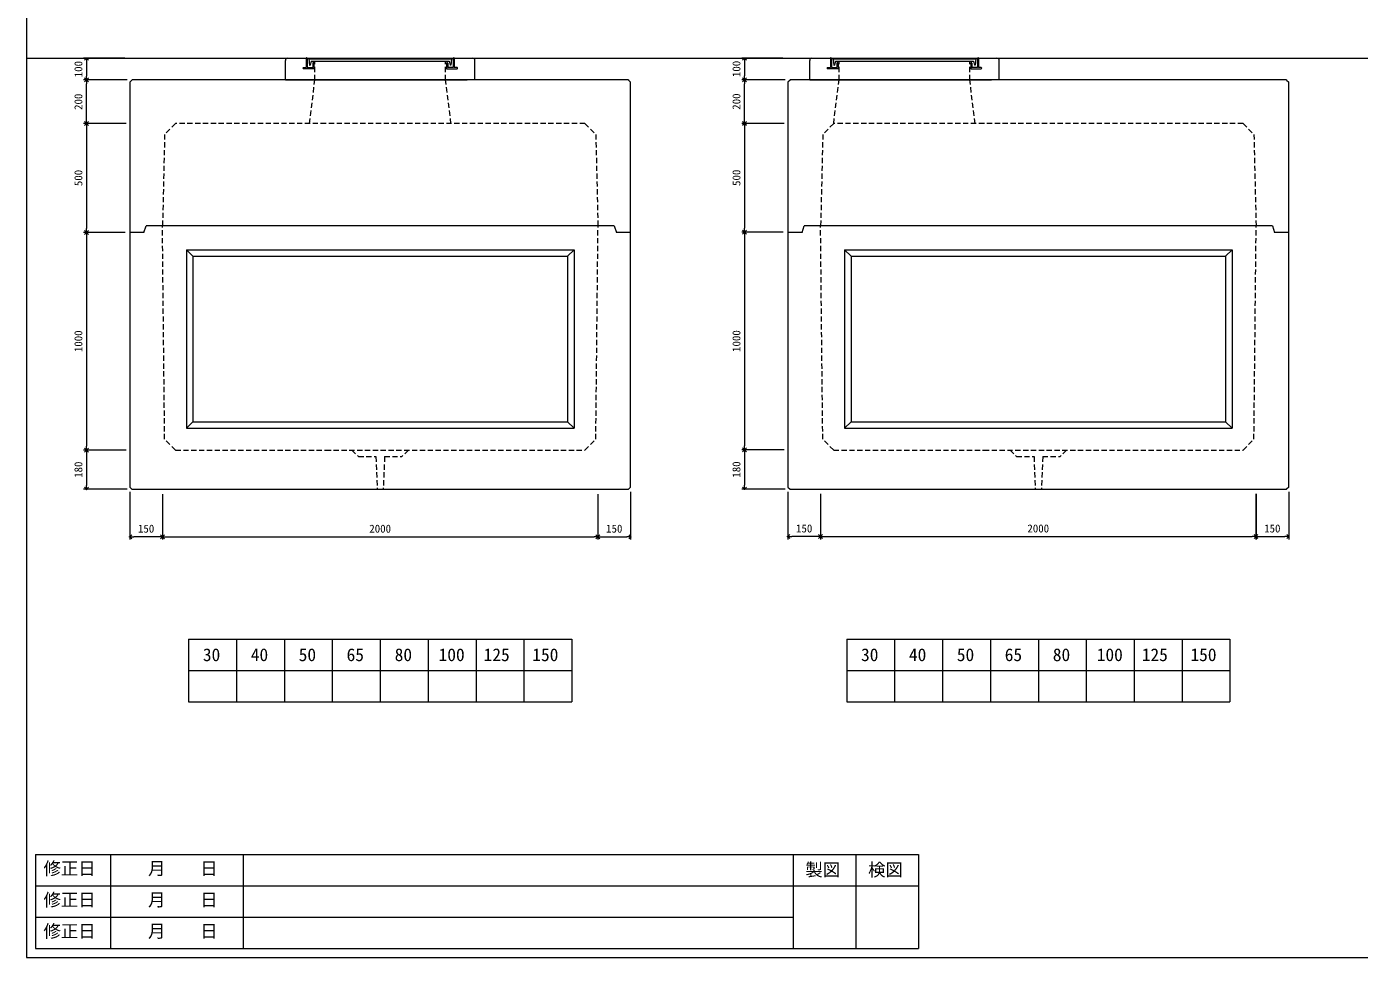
# Model space of a CAD drawing. Units: millimetres, scale not verified. Extents: x -9756 to 9756, y -4566 to 4566.
# Drawn here: x -2485 to 3636, y -3984 to 291 of the extents above; entities that cross this region are included whole.
import ezdxf
from ezdxf.enums import TextEntityAlignment as Align

# ---------------------------------------------------------------- set-up
doc = ezdxf.new("R2010")
doc.units = ezdxf.units.MM
doc.header["$LTSCALE"] = 20
doc.header["$PDMODE"] = 32
doc.header["$PDSIZE"] = 4
doc.linetypes.add('DASHED1', pattern=[1.8, 1.2, -0.6])
for name, color, linetype, lineweight in [('0-2_waku', 7, 'Continuous', 18), ('0-3_gaikei', 7, 'Continuous', 18), ('0-4_kakure', 7, 'DASHED1', 5), ('0-5_sunpou', 7, 'Continuous', 18), ('0-8_uchigawa', 6, 'Continuous', 18), ('0-A_futa', 3, 'Continuous', 18), ('0-B_GL', 4, 'Continuous', 18), ('0-D_文字１', 7, 'Continuous', 18)]:
    doc.layers.add(name, color=color, linetype=linetype, lineweight=lineweight)
doc.styles.add('ＭＳ ゴシック', font='')
doc.styles.get('ＭＳ ゴシック').set_extended_font_data('MS Gothic')

# ---------------------------------------------------------------- blocks, each defined once
blk = doc.blocks.new('_Open90')
at = {"layer": '0-5_sunpou', "lineweight": 5}
blk.add_line((0, 0), (-1, 0), dxfattribs=at)
blk.add_lwpolyline([(-0.5, 0.5), (0, 0), (-0.5, -0.5)], dxfattribs=at)
blk = doc.blocks.new('100')
at = {"layer": '0-5_sunpou', "lineweight": 5}
for p, q in [((152.89, 70), (-36.68, 70)), ((-23.68, 52), (-23.68, -12)), ((141.32, -30), (-36.68, -30)), ((163.32, -30), (-36.68, -30))]:
    blk.add_line(p, q, dxfattribs=at)
at = {"layer": '0-5_sunpou'}
blk.add_point((-23.68, -30), dxfattribs=at)
at = {"layer": '0-5_sunpou', "xscale": 18, "yscale": 18}
for p, rotation in [((-23.68, 70), 90), ((-23.68, -30), 270)]:
    blk.add_blockref('_Open90', p, dxfattribs=dict(at, rotation=rotation))
at = {"layer": '0-5_sunpou', "style": 'ＭＳ ゴシック'}
blk.add_text('100', height=36.66, rotation=90, dxfattribs=at).set_placement((-31.68, -17.5), align=Align.BOTTOM_LEFT)
blk = doc.blocks.new('200')
at = {"layer": '0-5_sunpou', "lineweight": 5}
for p, q in [((-25.58, -15.33), (-25.58, 148.67)), ((156.42, -33.33), (-38.58, -33.33)), ((141.42, -33.33), (-38.58, -33.33))]:
    blk.add_line(p, q, dxfattribs=at)
at = {"layer": '0-5_sunpou', "xscale": 18, "yscale": 18}
for p, rotation in [((-25.58, 166.67), 90), ((-25.58, -33.33), 270)]:
    blk.add_blockref('_Open90', p, dxfattribs=dict(at, rotation=rotation))
at = {"layer": '0-5_sunpou', "style": 'ＭＳ ゴシック'}
blk.add_text('200', height=36.66, rotation=90, dxfattribs=at).set_placement((-33.58, 29.17), align=Align.BOTTOM_LEFT)
blk = doc.blocks.new('500')
at = {"layer": '0-5_sunpou', "lineweight": 5}
for p, q in [((-18.87, 357), (-18.87, -107)), ((158.12, -125), (-31.88, -125)), ((148.12, -125), (-31.87, -125))]:
    blk.add_line(p, q, dxfattribs=at)
at = {"layer": '0-5_sunpou'}
blk.add_point((-18.87, -125), dxfattribs=at)
at = {"layer": '0-5_sunpou', "xscale": 18, "yscale": 18}
for p, rotation in [((-18.87, 375), 90), ((-18.87, -125), 270)]:
    blk.add_blockref('_Open90', p, dxfattribs=dict(at, rotation=rotation))
at = {"layer": '0-5_sunpou', "style": 'ＭＳ ゴシック'}
blk.add_text('500', height=36.66, rotation=90, dxfattribs=at).set_placement((-26.87, 87.5), align=Align.BOTTOM_LEFT)
blk = doc.blocks.new('1000')
at = {"layer": '0-5_sunpou', "lineweight": 5}
for p, q in [((-19.81, 732), (-19.81, -232)), ((162.19, -250), (-32.81, -250)), ((157.19, -250), (-32.81, -250))]:
    blk.add_line(p, q, dxfattribs=at)
at = {"layer": '0-5_sunpou'}
blk.add_point((-19.81, -250), dxfattribs=at)
at = {"layer": '0-5_sunpou', "xscale": 18, "yscale": 18}
for p, rotation in [((-19.81, 750), 90), ((-19.81, -250), 270)]:
    blk.add_blockref('_Open90', p, dxfattribs=dict(at, rotation=rotation))
at = {"layer": '0-5_sunpou', "style": 'ＭＳ ゴシック'}
blk.add_text('1000', height=36.66, rotation=90, dxfattribs=at).set_placement((-27.81, 200), align=Align.BOTTOM_LEFT)
blk = doc.blocks.new('180')
at = {"layer": '0-5_sunpou', "lineweight": 5}
for p, q in [((-15.8, 126), (-15.8, -18)), ((171.2, -36), (-28.8, -36))]:
    blk.add_line(p, q, dxfattribs=at)
at = {"layer": '0-5_sunpou'}
blk.add_point((-15.8, -36), dxfattribs=at)
at = {"layer": '0-5_sunpou', "xscale": 18, "yscale": 18}
for p, rotation in [((-15.8, 144), 90), ((-15.8, -36), 270)]:
    blk.add_blockref('_Open90', p, dxfattribs=dict(at, rotation=rotation))
at = {"layer": '0-5_sunpou', "style": 'ＭＳ ゴシック'}
blk.add_text('180', height=36.66, rotation=90, dxfattribs=at).set_placement((-23.8, 16.5), align=Align.BOTTOM_LEFT)
blk = doc.blocks.new('150')
at = {"layer": '0-5_sunpou', "lineweight": 5}
for p, q in [((-83.33, 174.17), (-83.33, -44.97)), ((66.67, 164.17), (66.67, -44.97)), ((66.67, 164.17), (66.67, -44.97)), ((48.67, -31.97), (-65.33, -31.97))]:
    blk.add_line(p, q, dxfattribs=at)
at = {"layer": '0-5_sunpou'}
blk.add_point((-83.33, -31.97), dxfattribs=at)
at = {"layer": '0-5_sunpou', "xscale": 18, "yscale": 18, "rotation": 180}
blk.add_blockref('_Open90', (-83.33, -31.97), dxfattribs=at)
at = {"layer": '0-5_sunpou', "xscale": 18, "yscale": 18}
blk.add_blockref('_Open90', (66.67, -31.97), dxfattribs=at)
at = {"layer": '0-5_sunpou', "style": 'ＭＳ ゴシック'}
blk.add_text('150', height=36.66, dxfattribs=at).set_placement((-45.83, -23.97), align=Align.BOTTOM_LEFT)
blk = doc.blocks.new('2000')
at = {"layer": '0-5_sunpou', "lineweight": 5}
for p, q in [((499.9, 172.25), (499.9, -36.89)), ((500, 172.25), (500, -36.89)), ((-1481.9, -23.89), (482, -23.89))]:
    blk.add_line(p, q, dxfattribs=at)
at = {"layer": '0-5_sunpou'}
blk.add_point((500, -23.89), dxfattribs=at)
at = {"layer": '0-5_sunpou', "xscale": 18, "yscale": 18, "rotation": 180}
blk.add_blockref('_Open90', (-1499.9, -23.89), dxfattribs=at)
at = {"layer": '0-5_sunpou', "xscale": 18, "yscale": 18}
blk.add_blockref('_Open90', (500, -23.89), dxfattribs=at)
at = {"layer": '0-5_sunpou', "style": 'ＭＳ ゴシック'}
blk.add_text('2000', height=36.66, dxfattribs=at).set_placement((-549.95, -15.89), align=Align.BOTTOM_LEFT)
blk = doc.blocks.new('1 50')
at = {"layer": '0-5_sunpou', "lineweight": 5}
for p, q in [((50.07, 188.71), (50.07, -30.43)), ((-82.13, -17.43), (32.07, -17.43))]:
    blk.add_line(p, q, dxfattribs=at)
at = {"layer": '0-5_sunpou'}
blk.add_point((50.07, -17.43), dxfattribs=at)
at = {"layer": '0-5_sunpou', "xscale": 18, "yscale": 18, "rotation": 180}
blk.add_blockref('_Open90', (-100.13, -17.43), dxfattribs=at)
at = {"layer": '0-5_sunpou', "xscale": 18, "yscale": 18}
blk.add_blockref('_Open90', (50.07, -17.43), dxfattribs=at)
at = {"layer": '0-5_sunpou', "style": 'ＭＳ ゴシック'}
blk.add_text('150', height=36.66, dxfattribs=at).set_placement((-62.53, -9.43), align=Align.BOTTOM_LEFT)

msp = doc.modelspace()

# ---------------------------------------------------------------- linework, layer by layer
at = {"layer": '0-2_waku'}
for p, q in [((-2484.67, 4565.84), (-2484.67, -3984.16)), ((-1740.92, -2523.16), (-1740.92, -2811.16)), ((-1740.92, -2523.16), (-1740.92, -2811.16)), ((-1740.92, -2523.16), (-1740.92, -2811.16)), ((-1740.92, -2523.16), (-1740.92, -2811.16)), ((-1740.92, -2523.16), (19.08, -2523.16)), ((-1520.92, -2523.16), (-1520.92, -2811.16)), ((-1300.92, -2523.16), (-1300.92, -2811.16)), ((-1300.92, -2523.16), (-1300.92, -2811.16)), ((-1080.92, -2523.16), (-1080.92, -2811.16)), ((-860.92, -2523.16), (-860.92, -2811.16)), ((-640.92, -2523.16), (-640.92, -2811.16)), ((-420.92, -2523.16), (-420.92, -2811.16)), ((-200.92, -2523.16), (-200.92, -2811.16)), ((19.08, -2523.16), (19.08, -2811.16)), ((1281.58, -2523.16), (1281.58, -2811.16)), ((1281.58, -2523.16), (1281.58, -2811.16)), ((1281.58, -2523.16), (1281.58, -2811.16)), ((1281.58, -2523.16), (1281.58, -2811.16)), ((1281.58, -2523.16), (3041.58, -2523.16)), ((1501.58, -2523.16), (1501.58, -2811.16)), ((1721.58, -2523.16), (1721.58, -2811.16)), ((1721.58, -2523.16), (1721.58, -2811.16)), ((1941.58, -2523.16), (1941.58, -2811.16)), ((2161.58, -2523.16), (2161.58, -2811.16)), ((2381.58, -2523.16), (2381.58, -2811.16)), ((2601.58, -2523.16), (2601.58, -2811.16)), ((2821.58, -2523.16), (2821.58, -2811.16)), ((3041.58, -2523.16), (3041.58, -2811.16)), ((-1740.92, -2667.16), (19.08, -2667.16)), ((1281.58, -2667.16), (3041.58, -2667.16)), ((-1740.92, -2811.16), (19.08, -2811.16)), ((-1740.92, -2811.16), (19.08, -2811.16)), ((1281.58, -2811.16), (3041.58, -2811.16)), ((1281.58, -2811.16), (3041.58, -2811.16)), ((-2444.67, -3512.16), (-2444.67, -3944.16)), ((-2444.67, -3512.16), (1611.33, -3512.16)), ((-2099.67, -3512.16), (-2099.67, -3944.16)), ((-1489.67, -3512.16), (-1489.67, -3944.16)), ((-1489.67, -3512.16), (-1489.67, -3944.16)), ((1035.33, -3512.16), (1035.33, -3944.16)), ((1035.33, -3512.16), (1035.33, -3944.16)), ((1323.33, -3512.16), (1323.33, -3944.16)), ((1611.33, -3512.16), (1611.33, -3944.16)), ((-2444.67, -3656.16), (1611.33, -3656.16)), ((-2444.67, -3800.16), (1035.33, -3800.16)), ((-2444.67, -3944.16), (1611.33, -3944.16)), ((-2484.67, -3984.16), (5675.33, -3984.16)), ((-2484.67, -3984.16), (9755.33, -3984.16))]:
    msp.add_line(p, q, dxfattribs=at)
at = {"layer": '0-3_gaikei'}
for p, q in [((-1295.92, 45.84), (-1295.92, 135.84)), ((-1285.92, 145.84), (-1200.92, 145.84)), ((-520.92, 145.84), (-435.92, 145.84)), ((-425.92, 45.84), (-425.92, 135.84)), ((1111.58, 45.84), (1111.58, 135.84)), ((1121.58, 145.84), (1206.58, 145.84)), ((1886.58, 145.84), (1971.58, 145.84)), ((1981.58, 45.84), (1981.58, 135.84)), ((-2001.27, 45.48), (-2010.92, 35.84)), ((-2010.92, 35.84), (-2010.92, -654.16)), ((-2000.42, 45.84), (-2001.27, 45.48)), ((278.58, 45.84), (-2000.42, 45.84)), ((-1295.92, 45.84), (-1185.92, 45.84)), ((-1260.92, 45.84), (-460.92, 45.84)), ((-425.92, 45.84), (-535.92, 45.84)), ((278.58, 45.84), (279.43, 45.48)), ((279.43, 45.48), (288.73, 36.19)), ((288.73, 36.19), (289.08, 35.34)), ((289.08, -654.16), (289.08, 35.34)), ((1021.23, 45.48), (1011.58, 35.84)), ((1011.58, 35.84), (1011.58, -654.16)), ((1022.08, 45.84), (1021.23, 45.48)), ((3301.08, 45.84), (1022.08, 45.84)), ((1111.58, 45.84), (1221.58, 45.84)), ((1146.58, 45.84), (1946.58, 45.84)), ((1981.58, 45.84), (1871.58, 45.84)), ((3301.08, 45.84), (3301.93, 45.48)), ((3301.08, 45.84), (3301.93, 45.48)), ((3301.93, 45.48), (3311.23, 36.19)), ((3301.93, 45.48), (3311.23, 36.19)), ((3311.23, 36.19), (3311.58, 35.34)), ((3311.23, 36.19), (3311.58, 35.34)), ((3311.58, -654.16), (3311.58, 35.34)), ((-2010.92, -654.16), (-2010.92, -1824.16)), ((-1945.92, -654.16), (-2010.92, -654.16)), ((-1945.92, -654.16), (-1935.92, -624.16)), ((214.08, -624.16), (224.08, -654.16)), ((289.08, -654.16), (224.08, -654.16)), ((289.08, -1824.16), (289.08, -654.16)), ((1011.58, -654.16), (1011.58, -1824.16)), ((1076.58, -654.16), (1011.58, -654.16)), ((1076.58, -654.16), (1086.58, -624.16)), ((3236.58, -624.16), (3246.58, -654.16)), ((3311.58, -654.16), (3246.58, -654.16)), ((3311.58, -1824.16), (3311.58, -654.16)), ((-2010.92, -1824.16), (-2000.92, -1834.16)), ((-2000.92, -1834.16), (279.08, -1834.16)), ((289.08, -1824.16), (279.08, -1834.16)), ((1011.58, -1824.16), (1021.58, -1834.16)), ((1021.58, -1834.16), (3301.58, -1834.16)), ((3311.58, -1824.16), (3301.58, -1834.16))]:
    msp.add_line(p, q, dxfattribs=at)
for points in [[(214.08, -624.16), (-1935.42, -624.16), (-1935.92, -624.66)], [(3236.58, -624.16), (1087.08, -624.16), (1086.58, -624.66)]]:
    msp.add_lwpolyline(points, dxfattribs=at)
for centre, radius, start, end in [((-1286.5, 136.42), 9.44, 86.47383, 183.52617), ((-435.59, 136.17), 9.68, 358.04251, 91.95749), ((1121, 136.42), 9.44, 86.47383, 183.52617), ((1971.91, 136.17), 9.68, 358.04251, 91.95749)]:
    msp.add_arc(centre, radius, start, end, dxfattribs=at)
at = {"layer": '0-4_kakure'}
for p, q in [((-1160.92, 45.84), (-1160.92, 132.34)), ((-560.92, 45.84), (-560.92, 132.34)), ((1246.58, 45.84), (1246.58, 132.34)), ((1846.58, 45.84), (1846.58, 132.34)), ((-1185.92, -154.16), (-1160.92, 45.84)), ((-535.92, -154.16), (-560.92, 45.84)), ((1221.58, -154.16), (1246.58, 45.84)), ((1871.58, -154.16), (1846.58, 45.84)), ((79.08, -154.16), (-1110.92, -154.16)), ((3101.58, -154.16), (1911.58, -154.16)), ((3101.58, -154.16), (3151.58, -204.16)), ((-1850.92, -1604.16), (-1861.24, -624.16)), ((129.08, -1604.16), (139.4, -624.16)), ((1171.58, -1604.16), (1161.26, -624.16)), ((3151.58, -1604.16), (3161.9, -624.16)), ((-1800.92, -1654.16), (-1850.92, -1604.16)), ((1221.58, -1654.16), (1171.58, -1604.16)), ((-1800.92, -1654.16), (-1110.92, -1654.16)), ((-990.92, -1654.16), (-960.92, -1684.16)), ((-960.92, -1684.16), (-880.92, -1684.16)), ((-880.92, -1684.16), (-874.92, -1834.16)), ((-840.92, -1684.16), (-846.92, -1834.16)), ((-840.92, -1684.16), (-760.92, -1684.16)), ((-730.92, -1654.16), (-760.92, -1684.16)), ((1221.58, -1654.16), (1911.58, -1654.16)), ((2031.58, -1654.16), (2061.58, -1684.16)), ((2061.58, -1684.16), (2141.58, -1684.16)), ((2141.58, -1684.16), (2147.58, -1834.16)), ((2181.58, -1684.16), (2175.58, -1834.16)), ((2181.58, -1684.16), (2261.58, -1684.16)), ((2291.58, -1654.16), (2261.58, -1684.16))]:
    msp.add_line(p, q, dxfattribs=at)
for points in [[(-1110.92, -154.16), (-1800.92, -154.16), (-1850.92, -204.16), (-1860.68, -624.16)], [(79.08, -154.16), (129.08, -204.16), (138.84, -624.16)], [(1911.58, -154.16), (1221.58, -154.16), (1171.58, -204.16), (1161.82, -624.16)], [(3101.58, -154.16), (3151.58, -204.16), (3161.34, -624.16)], [(-1110.92, -1654.16), (79.08, -1654.16), (129.08, -1604.16)], [(1911.58, -1654.16), (3101.58, -1654.16), (3151.58, -1604.16)]]:
    msp.add_lwpolyline(points, dxfattribs=at)
at = {"layer": '0-8_uchigawa'}
for p, q in [((-1750.92, -734.16), (-860.92, -734.16)), ((-1750.92, -734.16), (-1750.92, -1554.16)), ((-1750.92, -734.16), (-1720.92, -764.16)), ((-860.92, -734.16), (29.08, -734.16)), ((29.08, -734.16), (-0.92, -764.16)), ((29.08, -734.16), (29.08, -1554.16)), ((1271.58, -734.16), (2161.58, -734.16)), ((1271.58, -734.16), (1271.58, -1554.16)), ((1271.58, -734.16), (1301.58, -764.16)), ((2161.58, -734.16), (3051.58, -734.16)), ((3051.58, -734.16), (3021.58, -764.16)), ((3051.58, -734.16), (3051.58, -1554.16)), ((-1720.92, -764.16), (-860.92, -764.16)), ((-1720.92, -764.16), (-1720.92, -1524.16)), ((-1720.92, -764.16), (-1720.92, -1524.16)), ((-1710.92, -764.16), (-860.92, -764.16)), ((-860.92, -764.16), (-0.92, -764.16)), ((-0.92, -764.16), (-0.92, -1524.16)), ((-0.92, -764.16), (-0.92, -1524.16)), ((1301.58, -764.16), (2161.58, -764.16)), ((1301.58, -764.16), (1301.58, -1524.16)), ((1301.58, -764.16), (1301.58, -1524.16)), ((1311.58, -764.16), (2161.58, -764.16)), ((2161.58, -764.16), (3021.58, -764.16)), ((3021.58, -764.16), (3021.58, -1524.16)), ((3021.58, -764.16), (3021.58, -1524.16)), ((-1750.92, -1554.16), (-1720.92, -1524.16)), ((-1720.92, -1524.16), (-860.92, -1524.16)), ((-860.92, -1524.16), (-0.92, -1524.16)), ((-0.92, -1524.16), (29.08, -1554.16)), ((1271.58, -1554.16), (1301.58, -1524.16)), ((1301.58, -1524.16), (2161.58, -1524.16)), ((2161.58, -1524.16), (3021.58, -1524.16)), ((3021.58, -1524.16), (3051.58, -1554.16)), ((-1750.92, -1554.16), (-860.92, -1554.16)), ((-860.92, -1554.16), (29.08, -1554.16)), ((1271.58, -1554.16), (2161.58, -1554.16)), ((2161.58, -1554.16), (3051.58, -1554.16))]:
    msp.add_line(p, q, dxfattribs=at)
at = {"layer": '0-A_futa'}
for p, q in [((-1200.92, 145.84), (-1200.92, 102.84)), ((-1198.92, 147.84), (-1195.92, 147.84)), ((-1195.92, 147.84), (-1195.92, 102.84)), ((-1188.11, 143.34), (-533.78, 143.34)), ((-1188.11, 143.34), (-1185.62, 113.34)), ((-1177.59, 132.34), (-1181.91, 113.34)), ((-1177.59, 132.34), (-544.25, 132.34)), ((-1170.92, 122.84), (-1170.92, 102.84)), ((-1168.92, 124.84), (-1167.92, 124.84)), ((-1165.92, 122.84), (-1165.92, 97.84)), ((-555.92, 122.84), (-555.92, 97.84)), ((-552.92, 124.84), (-553.92, 124.84)), ((-550.92, 122.84), (-550.92, 102.84)), ((-544.25, 132.34), (-539.93, 113.34)), ((-533.78, 143.34), (-536.03, 113.34)), ((-525.92, 147.84), (-525.92, 102.84)), ((-525.92, 147.84), (-522.92, 147.84)), ((-520.92, 145.84), (-520.92, 102.84)), ((1206.58, 145.84), (1206.58, 102.84)), ((1208.58, 147.84), (1211.58, 147.84)), ((1211.58, 147.84), (1211.58, 102.84)), ((1219.39, 143.34), (1873.72, 143.34)), ((1219.39, 143.34), (1221.88, 113.34)), ((1229.91, 132.34), (1225.59, 113.34)), ((1229.91, 132.34), (1863.25, 132.34)), ((1236.58, 122.84), (1236.58, 102.84)), ((1238.58, 124.84), (1239.58, 124.84)), ((1241.58, 122.84), (1241.58, 97.84)), ((1851.58, 122.84), (1851.58, 97.84)), ((1854.58, 124.84), (1853.58, 124.84)), ((1856.58, 122.84), (1856.58, 102.84)), ((1863.25, 132.34), (1867.57, 113.34)), ((1873.72, 143.34), (1871.47, 113.34)), ((1881.58, 147.84), (1881.58, 102.84)), ((1881.58, 147.84), (1884.58, 147.84)), ((1886.58, 145.84), (1886.58, 102.84)), ((-1215.92, 100.84), (-1215.92, 99.84)), ((-1213.92, 102.84), (-1200.92, 102.84)), ((-1165.92, 97.84), (-1213.92, 97.84)), ((-1195.92, 102.84), (-1170.92, 102.84)), ((-1185.62, 113.34), (-1181.91, 113.34)), ((-555.92, 97.84), (-507.92, 97.84)), ((-525.92, 102.84), (-550.92, 102.84)), ((-536.03, 113.34), (-539.93, 113.34)), ((-507.92, 102.84), (-520.92, 102.84)), ((-505.92, 100.84), (-505.92, 99.84)), ((1191.58, 100.84), (1191.58, 99.84)), ((1193.58, 102.84), (1206.58, 102.84)), ((1241.58, 97.84), (1193.58, 97.84)), ((1211.58, 102.84), (1236.58, 102.84)), ((1221.88, 113.34), (1225.59, 113.34)), ((1851.58, 97.84), (1899.58, 97.84)), ((1881.58, 102.84), (1856.58, 102.84)), ((1871.47, 113.34), (1867.57, 113.34)), ((1899.58, 102.84), (1886.58, 102.84)), ((1901.58, 100.84), (1901.58, 99.84))]:
    msp.add_line(p, q, dxfattribs=at)
for centre, start, end in [((-1198.92, 145.84), 90, 180), ((-1168.92, 122.84), 90, 180), ((-1167.92, 122.84), 0, 90), ((-553.92, 122.84), 90, 180), ((-552.92, 122.84), 0, 90), ((-522.92, 145.84), 0, 90), ((1208.58, 145.84), 90, 180), ((1238.58, 122.84), 90, 180), ((1239.58, 122.84), 0, 90), ((1853.58, 122.84), 90, 180), ((1854.58, 122.84), 0, 90), ((1884.58, 145.84), 0, 90), ((-1213.92, 100.84), 90, 180), ((-1213.92, 99.84), 180, 270), ((-507.92, 100.84), 0, 90), ((-507.92, 99.84), 270, 0), ((1193.58, 100.84), 90, 180), ((1193.58, 99.84), 180, 270), ((1899.58, 100.84), 0, 90), ((1899.58, 99.84), 270, 0)]:
    msp.add_arc(centre, 2, start, end, dxfattribs=at)
at = {"layer": '0-B_GL'}
msp.add_line((-2483.9, 145.84), (9756.1, 145.84), dxfattribs=at)

# ---------------------------------------------------------------- block references
at = {"layer": '0-5_sunpou'}
for name, p in [('100', (-2186.24, 75.84)), ('100', (835.9, 76.69)), ('200', (-2184.34, -120.83)), ('200', (837.81, -119.98)), ('500', (-2191.05, -529.16)), ('500', (831.1, -528.31)), ('1000', (-2190.11, -1404.16)), ('1000', (832.04, -1403.31)), ('180', (-2194.12, -1798.16)), ('180', (828.03, -1797.31)), ('150', (-1927.59, -2020.34)), ('2000', (-361.02, -2028.41)), ('1 50', (239.01, -2034.87)), ('150', (1094.56, -2019.48)), ('2000', (2661.13, -2027.56)), ('1 50', (3261.16, -2034.02))]:
    msp.add_blockref(name, p, dxfattribs=at)

# ---------------------------------------------------------------- texts
at = {"layer": '0-D_文字１', "style": 'ＭＳ ゴシック'}
for s, p in [('30', (-1675.32, -2641.15)), ('40', (-1455.32, -2641.15)), ('50', (-1235.32, -2641.15)), ('65', (-1015.32, -2641.15)), ('80', (-794.5, -2641.15)), ('100', (-592.76, -2641.15)), ('125', (-385.98, -2641.15)), ('150', (-162.45, -2641.15)), ('30', (1347.18, -2641.15)), ('40', (1567.18, -2641.15)), ('50', (1787.18, -2641.15)), ('65', (2007.18, -2641.15)), ('80', (2228, -2641.15)), ('100', (2429.74, -2641.15)), ('125', (2636.52, -2641.15)), ('150', (2860.05, -2641.15)), ('修正日', (-2407.37, -3622.75)), ('\u3000\u3000月\u3000\u3000日', (-2087.07, -3622.75)), ('製図', (1091.45, -3628.66)), ('検図', (1379.45, -3628.66)), ('修正日', (-2407.37, -3766.75)), ('\u3000\u3000月\u3000\u3000日', (-2087.07, -3766.75)), ('修正日', (-2407.37, -3910.75)), ('\u3000\u3000月\u3000\u3000日', (-2087.07, -3910.75))]:
    msp.add_text(s, height=58.65, dxfattribs=at).set_placement(p, align=Align.BOTTOM_LEFT)

doc.saveas('drawing.dxf')
